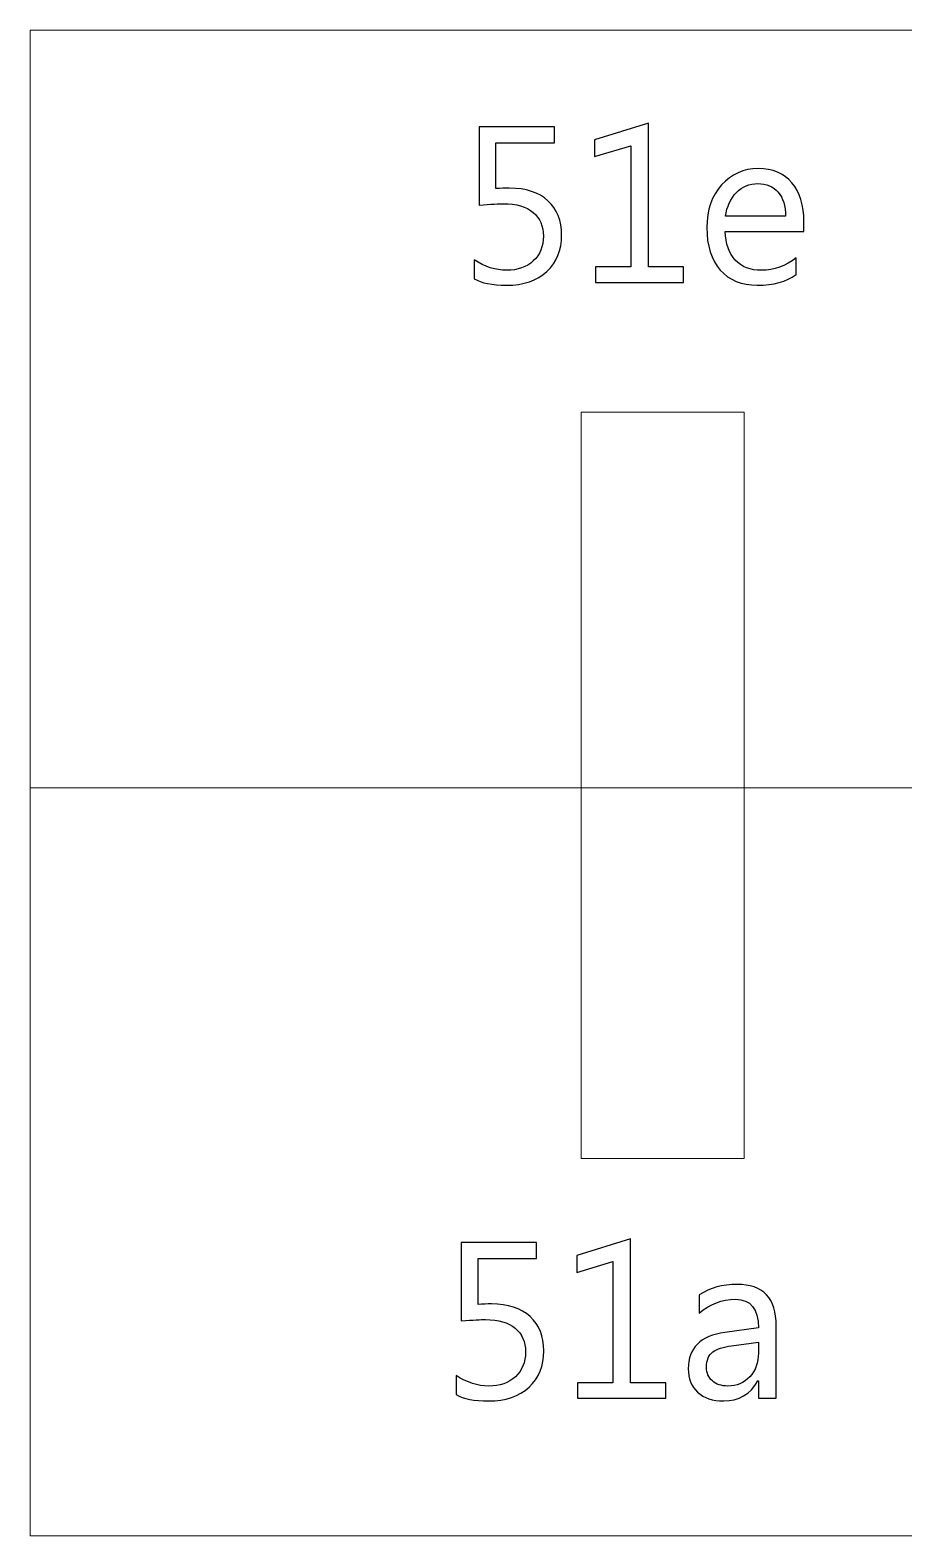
# Model space of a CAD drawing. Header units: centimetres. Extents: x -19.4 to 19.9, y -26.5 to 22.7.
# Drawn here: x -5.714 to -4.053, y 19.805 to 22.671 of the extents above; entities that cross this region are included whole.
import ezdxf

# ---------------------------------------------------------------- set-up
doc = ezdxf.new("R2010")
doc.units = ezdxf.units.CM
doc.header["$MEASUREMENT"] = 0
doc.layers.add('Camada 1', color=7, linetype='Continuous')

msp = doc.modelspace()

# ---------------------------------------------------------------- linework, layer by layer
at = {"layer": 'Camada 1', "color": 7, "lineweight": 9}
msp.add_lwpolyline([(-4.66651, 20.52374), (-4.35637, 20.52374), (-4.35637, 21.94334), (-4.66651, 21.94334), (-4.66651, 20.52374)], close=True, dxfattribs=at)
for points in [[(-5.71413, 22.67052), (-5.71413, 22.67052), (2.17639, 22.67048), (2.17639, 22.67048), (2.17639, 22.67048), (2.17639, 22.67048), (2.17639, 19.8054), (2.17639, 19.8054), (2.17639, 19.8054), (2.17639, 19.8054), (-5.71413, 19.80566), (-5.71413, 19.80566), (-5.71413, 19.80566), (-5.71413, 19.80566), (-5.71413, 22.67052), (-5.71413, 22.67052)], [(-5.71413, 21.22868), (-5.71413, 21.22868), (2.17639, 21.22866), (2.17639, 21.22866), (2.17639, 21.22866), (2.17639, 21.22866), (2.17639, 19.8054), (2.17639, 19.8054), (2.17639, 19.8054), (2.17639, 19.8054), (-5.71413, 19.80553), (-5.71413, 19.80553), (-5.71413, 19.80553), (-5.71413, 19.80553), (-5.71413, 21.22868), (-5.71413, 21.22868)]]:
    msp.add_open_spline(points, degree=3, knots=[0, 0, 0, 0, 0.2, 0.2, 0.2, 0.2, 0.4, 0.4, 0.4, 0.4, 0.6, 0.6, 0.6, 0.6, 1, 1, 1, 1], dxfattribs=at)
at = {"layer": 'Camada 1', "color": 7}
for points, knots in [([(-4.47142, 22.1902), (-4.47142, 22.1902), (-4.63906, 22.1902), (-4.63906, 22.1902), (-4.63906, 22.1902), (-4.63906, 22.1902), (-4.63906, 22.21983), (-4.63906, 22.21983), (-4.63906, 22.21983), (-4.63906, 22.21983), (-4.57218, 22.21983), (-4.57218, 22.21983), (-4.57218, 22.21983), (-4.57218, 22.21983), (-4.57218, 22.45027), (-4.57218, 22.45027), (-4.57218, 22.45027), (-4.57218, 22.45027), (-4.64076, 22.42981), (-4.64076, 22.42981), (-4.64076, 22.42981), (-4.64076, 22.42981), (-4.64076, 22.46198), (-4.64076, 22.46198), (-4.64076, 22.46198), (-4.64076, 22.46198), (-4.53831, 22.49331), (-4.53831, 22.49331), (-4.53831, 22.49331), (-4.53831, 22.49331), (-4.53831, 22.21983), (-4.53831, 22.21983), (-4.53831, 22.21983), (-4.53831, 22.21983), (-4.47142, 22.21983), (-4.47142, 22.21983), (-4.47142, 22.21983), (-4.47142, 22.21983), (-4.47142, 22.1902), (-4.47142, 22.1902)], [0, 0, 0, 0, 0.0909091, 0.0909091, 0.0909091, 0.0909091, 0.1818182, 0.1818182, 0.1818182, 0.1818182, 0.2727273, 0.2727273, 0.2727273, 0.2727273, 0.3636364, 0.3636364, 0.3636364, 0.3636364, 0.4545455, 0.4545455, 0.4545455, 0.4545455, 0.5454545, 0.5454545, 0.5454545, 0.5454545, 0.6363636, 0.6363636, 0.6363636, 0.6363636, 0.7272727, 0.7272727, 0.7272727, 0.7272727, 0.8181818, 0.8181818, 0.8181818, 0.8181818, 1, 1, 1, 1]), ([(-4.86978, 22.1974), (-4.86978, 22.1974), (-4.86978, 22.23338), (-4.86978, 22.23338), (-4.86978, 22.23338), (-4.84953, 22.22012), (-4.82893, 22.21348), (-4.80798, 22.21348), (-4.80798, 22.21348), (-4.78702, 22.21348), (-4.77016, 22.21941), (-4.75732, 22.23126), (-4.75732, 22.23126), (-4.74454, 22.24305), (-4.73812, 22.25878), (-4.73812, 22.27833), (-4.73812, 22.27833), (-4.73812, 22.29773), (-4.74469, 22.3129), (-4.75774, 22.32376), (-4.75774, 22.32376), (-4.77086, 22.33463), (-4.78956, 22.34006), (-4.81397, 22.34006), (-4.81397, 22.34006), (-4.82223, 22.34006), (-4.83775, 22.33922), (-4.86047, 22.33759), (-4.86047, 22.33759), (-4.86047, 22.33759), (-4.86047, 22.48654), (-4.86047, 22.48654), (-4.86047, 22.48654), (-4.86047, 22.48654), (-4.71696, 22.48654), (-4.71696, 22.48654), (-4.71696, 22.48654), (-4.71696, 22.48654), (-4.71696, 22.45606), (-4.71696, 22.45606), (-4.71696, 22.45606), (-4.71696, 22.45606), (-4.8283, 22.45606), (-4.8283, 22.45606), (-4.8283, 22.45606), (-4.8283, 22.45606), (-4.8283, 22.36885), (-4.8283, 22.36885), (-4.8283, 22.36885), (-4.81919, 22.36941), (-4.8108, 22.3697), (-4.80304, 22.3697), (-4.80304, 22.3697), (-4.77136, 22.3697), (-4.7468, 22.36172), (-4.72945, 22.34585), (-4.72945, 22.34585), (-4.71209, 22.32997), (-4.70341, 22.30817), (-4.70341, 22.28051), (-4.70341, 22.28051), (-4.70341, 22.25187), (-4.71272, 22.22879), (-4.73142, 22.21137), (-4.73142, 22.21137), (-4.75012, 22.19387), (-4.7758, 22.18512), (-4.80833, 22.18512), (-4.80833, 22.18512), (-4.83577, 22.18512), (-4.85624, 22.18921), (-4.86978, 22.1974)], [0, 0, 0, 0, 0.0526316, 0.0526316, 0.0526316, 0.0526316, 0.1052632, 0.1052632, 0.1052632, 0.1052632, 0.1578947, 0.1578947, 0.1578947, 0.1578947, 0.2105263, 0.2105263, 0.2105263, 0.2105263, 0.2631579, 0.2631579, 0.2631579, 0.2631579, 0.3157895, 0.3157895, 0.3157895, 0.3157895, 0.3684211, 0.3684211, 0.3684211, 0.3684211, 0.4210526, 0.4210526, 0.4210526, 0.4210526, 0.4736842, 0.4736842, 0.4736842, 0.4736842, 0.5263158, 0.5263158, 0.5263158, 0.5263158, 0.5789474, 0.5789474, 0.5789474, 0.5789474, 0.6315789, 0.6315789, 0.6315789, 0.6315789, 0.6842105, 0.6842105, 0.6842105, 0.6842105, 0.7368421, 0.7368421, 0.7368421, 0.7368421, 0.7894737, 0.7894737, 0.7894737, 0.7894737, 0.8421053, 0.8421053, 0.8421053, 0.8421053, 0.8947368, 0.8947368, 0.8947368, 0.8947368, 1, 1, 1, 1]), ([(-4.24282, 22.28757), (-4.24282, 22.28757), (-4.39226, 22.28757), (-4.39226, 22.28757), (-4.39226, 22.28757), (-4.39169, 22.26393), (-4.38534, 22.24566), (-4.37328, 22.23282), (-4.37328, 22.23282), (-4.36114, 22.2199), (-4.34449, 22.21348), (-4.32332, 22.21348), (-4.32332, 22.21348), (-4.29947, 22.21348), (-4.2776, 22.22139), (-4.25763, 22.23719), (-4.25763, 22.23719), (-4.25763, 22.23719), (-4.25763, 22.20544), (-4.25763, 22.20544), (-4.25763, 22.20544), (-4.27619, 22.19189), (-4.30081, 22.18512), (-4.33137, 22.18512), (-4.33137, 22.18512), (-4.36121, 22.18512), (-4.38471, 22.19472), (-4.40178, 22.21398), (-4.40178, 22.21398), (-4.41886, 22.23324), (-4.42739, 22.26033), (-4.42739, 22.29519), (-4.42739, 22.29519), (-4.42739, 22.32821), (-4.41808, 22.35502), (-4.39938, 22.37583), (-4.39938, 22.37583), (-4.38068, 22.39658), (-4.35754, 22.40695), (-4.32981, 22.40695), (-4.32981, 22.40695), (-4.30215, 22.40695), (-4.28071, 22.39799), (-4.26554, 22.38007), (-4.26554, 22.38007), (-4.25037, 22.36215), (-4.24282, 22.33724), (-4.24282, 22.30535), (-4.24282, 22.30535), (-4.24282, 22.30535), (-4.24282, 22.28757), (-4.24282, 22.28757)], [0, 0, 0, 0, 0.0714286, 0.0714286, 0.0714286, 0.0714286, 0.1428571, 0.1428571, 0.1428571, 0.1428571, 0.2142857, 0.2142857, 0.2142857, 0.2142857, 0.2857143, 0.2857143, 0.2857143, 0.2857143, 0.3571429, 0.3571429, 0.3571429, 0.3571429, 0.4285714, 0.4285714, 0.4285714, 0.4285714, 0.5, 0.5, 0.5, 0.5, 0.5714286, 0.5714286, 0.5714286, 0.5714286, 0.6428571, 0.6428571, 0.6428571, 0.6428571, 0.7142857, 0.7142857, 0.7142857, 0.7142857, 0.7857143, 0.7857143, 0.7857143, 0.7857143, 0.8571429, 0.8571429, 0.8571429, 0.8571429, 1, 1, 1, 1]), ([(-4.27753, 22.31636), (-4.27767, 22.33597), (-4.2824, 22.35128), (-4.29171, 22.36222), (-4.29171, 22.36222), (-4.30103, 22.37315), (-4.31394, 22.37859), (-4.33045, 22.37859), (-4.33045, 22.37859), (-4.34639, 22.37859), (-4.36001, 22.37287), (-4.37116, 22.36137), (-4.37116, 22.36137), (-4.38231, 22.34987), (-4.38922, 22.33491), (-4.39183, 22.31636), (-4.39183, 22.31636), (-4.39183, 22.31636), (-4.27753, 22.31636), (-4.27753, 22.31636)], [0, 0, 0, 0, 0.1666667, 0.1666667, 0.1666667, 0.1666667, 0.3333333, 0.3333333, 0.3333333, 0.3333333, 0.5, 0.5, 0.5, 0.5, 0.6666667, 0.6666667, 0.6666667, 0.6666667, 1, 1, 1, 1]), ([(-4.90378, 20.0744), (-4.90378, 20.0744), (-4.90378, 20.11038), (-4.90378, 20.11038), (-4.90378, 20.11038), (-4.88353, 20.09712), (-4.86293, 20.09048), (-4.84198, 20.09048), (-4.84198, 20.09048), (-4.82102, 20.09048), (-4.80416, 20.09641), (-4.79132, 20.10826), (-4.79132, 20.10826), (-4.77854, 20.12005), (-4.77212, 20.13578), (-4.77212, 20.15533), (-4.77212, 20.15533), (-4.77212, 20.17473), (-4.77869, 20.1899), (-4.79174, 20.20076), (-4.79174, 20.20076), (-4.80486, 20.21163), (-4.82356, 20.21706), (-4.84797, 20.21706), (-4.84797, 20.21706), (-4.85623, 20.21706), (-4.87175, 20.21622), (-4.89447, 20.21459), (-4.89447, 20.21459), (-4.89447, 20.21459), (-4.89447, 20.36354), (-4.89447, 20.36354), (-4.89447, 20.36354), (-4.89447, 20.36354), (-4.75096, 20.36354), (-4.75096, 20.36354), (-4.75096, 20.36354), (-4.75096, 20.36354), (-4.75096, 20.33306), (-4.75096, 20.33306), (-4.75096, 20.33306), (-4.75096, 20.33306), (-4.8623, 20.33306), (-4.8623, 20.33306), (-4.8623, 20.33306), (-4.8623, 20.33306), (-4.8623, 20.24585), (-4.8623, 20.24585), (-4.8623, 20.24585), (-4.85319, 20.24641), (-4.8448, 20.2467), (-4.83704, 20.2467), (-4.83704, 20.2467), (-4.80536, 20.2467), (-4.7808, 20.23872), (-4.76345, 20.22285), (-4.76345, 20.22285), (-4.74609, 20.20697), (-4.73741, 20.18517), (-4.73741, 20.15751), (-4.73741, 20.15751), (-4.73741, 20.12887), (-4.74672, 20.10579), (-4.76542, 20.08837), (-4.76542, 20.08837), (-4.78412, 20.07087), (-4.8098, 20.06212), (-4.84233, 20.06212), (-4.84233, 20.06212), (-4.86977, 20.06212), (-4.89024, 20.06621), (-4.90378, 20.0744)], [0, 0, 0, 0, 0.0526316, 0.0526316, 0.0526316, 0.0526316, 0.1052632, 0.1052632, 0.1052632, 0.1052632, 0.1578947, 0.1578947, 0.1578947, 0.1578947, 0.2105263, 0.2105263, 0.2105263, 0.2105263, 0.2631579, 0.2631579, 0.2631579, 0.2631579, 0.3157895, 0.3157895, 0.3157895, 0.3157895, 0.3684211, 0.3684211, 0.3684211, 0.3684211, 0.4210526, 0.4210526, 0.4210526, 0.4210526, 0.4736842, 0.4736842, 0.4736842, 0.4736842, 0.5263158, 0.5263158, 0.5263158, 0.5263158, 0.5789474, 0.5789474, 0.5789474, 0.5789474, 0.6315789, 0.6315789, 0.6315789, 0.6315789, 0.6842105, 0.6842105, 0.6842105, 0.6842105, 0.7368421, 0.7368421, 0.7368421, 0.7368421, 0.7894737, 0.7894737, 0.7894737, 0.7894737, 0.8421053, 0.8421053, 0.8421053, 0.8421053, 0.8947368, 0.8947368, 0.8947368, 0.8947368, 1, 1, 1, 1]), ([(-4.50542, 20.0672), (-4.50542, 20.0672), (-4.67306, 20.0672), (-4.67306, 20.0672), (-4.67306, 20.0672), (-4.67306, 20.0672), (-4.67306, 20.09683), (-4.67306, 20.09683), (-4.67306, 20.09683), (-4.67306, 20.09683), (-4.60618, 20.09683), (-4.60618, 20.09683), (-4.60618, 20.09683), (-4.60618, 20.09683), (-4.60618, 20.32727), (-4.60618, 20.32727), (-4.60618, 20.32727), (-4.60618, 20.32727), (-4.67476, 20.30681), (-4.67476, 20.30681), (-4.67476, 20.30681), (-4.67476, 20.30681), (-4.67476, 20.33898), (-4.67476, 20.33898), (-4.67476, 20.33898), (-4.67476, 20.33898), (-4.57231, 20.37031), (-4.57231, 20.37031), (-4.57231, 20.37031), (-4.57231, 20.37031), (-4.57231, 20.09683), (-4.57231, 20.09683), (-4.57231, 20.09683), (-4.57231, 20.09683), (-4.50542, 20.09683), (-4.50542, 20.09683), (-4.50542, 20.09683), (-4.50542, 20.09683), (-4.50542, 20.0672), (-4.50542, 20.0672)], [0, 0, 0, 0, 0.0909091, 0.0909091, 0.0909091, 0.0909091, 0.1818182, 0.1818182, 0.1818182, 0.1818182, 0.2727273, 0.2727273, 0.2727273, 0.2727273, 0.3636364, 0.3636364, 0.3636364, 0.3636364, 0.4545455, 0.4545455, 0.4545455, 0.4545455, 0.5454545, 0.5454545, 0.5454545, 0.5454545, 0.6363636, 0.6363636, 0.6363636, 0.6363636, 0.7272727, 0.7272727, 0.7272727, 0.7272727, 0.8181818, 0.8181818, 0.8181818, 0.8181818, 1, 1, 1, 1]), ([(-4.29544, 20.0672), (-4.29544, 20.0672), (-4.32931, 20.0672), (-4.32931, 20.0672), (-4.32931, 20.0672), (-4.32931, 20.0672), (-4.32931, 20.10029), (-4.32931, 20.10029), (-4.32931, 20.10029), (-4.32931, 20.10029), (-4.33016, 20.10029), (-4.33016, 20.10029), (-4.33016, 20.10029), (-4.3449, 20.07482), (-4.36656, 20.06212), (-4.39528, 20.06212), (-4.39528, 20.06212), (-4.41638, 20.06212), (-4.43289, 20.06769), (-4.44481, 20.07891), (-4.44481, 20.07891), (-4.45674, 20.09006), (-4.46266, 20.10488), (-4.46266, 20.12336), (-4.46266, 20.12336), (-4.46266, 20.16295), (-4.43938, 20.18602), (-4.39281, 20.19251), (-4.39281, 20.19251), (-4.39281, 20.19251), (-4.32931, 20.2014), (-4.32931, 20.2014), (-4.32931, 20.2014), (-4.32931, 20.23752), (-4.34385, 20.25559), (-4.37291, 20.25559), (-4.37291, 20.25559), (-4.39839, 20.25559), (-4.42139, 20.24684), (-4.44192, 20.22934), (-4.44192, 20.22934), (-4.44192, 20.22934), (-4.44192, 20.26405), (-4.44192, 20.26405), (-4.44192, 20.26405), (-4.42111, 20.27732), (-4.39719, 20.28395), (-4.37002, 20.28395), (-4.37002, 20.28395), (-4.32028, 20.28395), (-4.29544, 20.25763), (-4.29544, 20.20493), (-4.29544, 20.20493), (-4.29544, 20.20493), (-4.29544, 20.0672), (-4.29544, 20.0672)], [0, 0, 0, 0, 0.0666667, 0.0666667, 0.0666667, 0.0666667, 0.1333333, 0.1333333, 0.1333333, 0.1333333, 0.2, 0.2, 0.2, 0.2, 0.2666667, 0.2666667, 0.2666667, 0.2666667, 0.3333333, 0.3333333, 0.3333333, 0.3333333, 0.4, 0.4, 0.4, 0.4, 0.4666667, 0.4666667, 0.4666667, 0.4666667, 0.5333333, 0.5333333, 0.5333333, 0.5333333, 0.6, 0.6, 0.6, 0.6, 0.6666667, 0.6666667, 0.6666667, 0.6666667, 0.7333333, 0.7333333, 0.7333333, 0.7333333, 0.8, 0.8, 0.8, 0.8, 0.8666667, 0.8666667, 0.8666667, 0.8666667, 1, 1, 1, 1]), ([(-4.32931, 20.17431), (-4.32931, 20.17431), (-4.38039, 20.16725), (-4.38039, 20.16725), (-4.38039, 20.16725), (-4.39613, 20.16506), (-4.40798, 20.16111), (-4.41595, 20.15554), (-4.41595, 20.15554), (-4.42393, 20.14989), (-4.42795, 20.14001), (-4.42795, 20.12576), (-4.42795, 20.12576), (-4.42795, 20.11539), (-4.42428, 20.10692), (-4.41687, 20.10036), (-4.41687, 20.10036), (-4.40953, 20.0938), (-4.39966, 20.09048), (-4.38745, 20.09048), (-4.38745, 20.09048), (-4.37059, 20.09048), (-4.35669, 20.09641), (-4.34575, 20.10819), (-4.34575, 20.10819), (-4.33481, 20.12005), (-4.32931, 20.135), (-4.32931, 20.15314), (-4.32931, 20.15314), (-4.32931, 20.15314), (-4.32931, 20.17431), (-4.32931, 20.17431)], [0, 0, 0, 0, 0.1111111, 0.1111111, 0.1111111, 0.1111111, 0.2222222, 0.2222222, 0.2222222, 0.2222222, 0.3333333, 0.3333333, 0.3333333, 0.3333333, 0.4444444, 0.4444444, 0.4444444, 0.4444444, 0.5555556, 0.5555556, 0.5555556, 0.5555556, 0.6666667, 0.6666667, 0.6666667, 0.6666667, 0.7777778, 0.7777778, 0.7777778, 0.7777778, 1, 1, 1, 1])]:
    msp.add_open_spline(points, degree=3, knots=knots, dxfattribs=at)
at = {"layer": 'Camada 1', "color": 250, "lineweight": 9}
for points, knots in [([(-4.47142, 22.1902), (-4.47142, 22.1902), (-4.63906, 22.1902), (-4.63906, 22.1902), (-4.63906, 22.1902), (-4.63906, 22.1902), (-4.63906, 22.21983), (-4.63906, 22.21983), (-4.63906, 22.21983), (-4.63906, 22.21983), (-4.57218, 22.21983), (-4.57218, 22.21983), (-4.57218, 22.21983), (-4.57218, 22.21983), (-4.57218, 22.45027), (-4.57218, 22.45027), (-4.57218, 22.45027), (-4.57218, 22.45027), (-4.64076, 22.42981), (-4.64076, 22.42981), (-4.64076, 22.42981), (-4.64076, 22.42981), (-4.64076, 22.46198), (-4.64076, 22.46198), (-4.64076, 22.46198), (-4.64076, 22.46198), (-4.53831, 22.49331), (-4.53831, 22.49331), (-4.53831, 22.49331), (-4.53831, 22.49331), (-4.53831, 22.21983), (-4.53831, 22.21983), (-4.53831, 22.21983), (-4.53831, 22.21983), (-4.47142, 22.21983), (-4.47142, 22.21983), (-4.47142, 22.21983), (-4.47142, 22.21983), (-4.47142, 22.1902), (-4.47142, 22.1902)], [0, 0, 0, 0, 0.0909091, 0.0909091, 0.0909091, 0.0909091, 0.1818182, 0.1818182, 0.1818182, 0.1818182, 0.2727273, 0.2727273, 0.2727273, 0.2727273, 0.3636364, 0.3636364, 0.3636364, 0.3636364, 0.4545455, 0.4545455, 0.4545455, 0.4545455, 0.5454545, 0.5454545, 0.5454545, 0.5454545, 0.6363636, 0.6363636, 0.6363636, 0.6363636, 0.7272727, 0.7272727, 0.7272727, 0.7272727, 0.8181818, 0.8181818, 0.8181818, 0.8181818, 1, 1, 1, 1]), ([(-4.86978, 22.1974), (-4.86978, 22.1974), (-4.86978, 22.23338), (-4.86978, 22.23338), (-4.86978, 22.23338), (-4.84953, 22.22012), (-4.82893, 22.21348), (-4.80798, 22.21348), (-4.80798, 22.21348), (-4.78702, 22.21348), (-4.77016, 22.21941), (-4.75732, 22.23126), (-4.75732, 22.23126), (-4.74454, 22.24305), (-4.73812, 22.25878), (-4.73812, 22.27833), (-4.73812, 22.27833), (-4.73812, 22.29773), (-4.74469, 22.3129), (-4.75774, 22.32376), (-4.75774, 22.32376), (-4.77086, 22.33463), (-4.78956, 22.34006), (-4.81397, 22.34006), (-4.81397, 22.34006), (-4.82223, 22.34006), (-4.83775, 22.33922), (-4.86047, 22.33759), (-4.86047, 22.33759), (-4.86047, 22.33759), (-4.86047, 22.48654), (-4.86047, 22.48654), (-4.86047, 22.48654), (-4.86047, 22.48654), (-4.71696, 22.48654), (-4.71696, 22.48654), (-4.71696, 22.48654), (-4.71696, 22.48654), (-4.71696, 22.45606), (-4.71696, 22.45606), (-4.71696, 22.45606), (-4.71696, 22.45606), (-4.8283, 22.45606), (-4.8283, 22.45606), (-4.8283, 22.45606), (-4.8283, 22.45606), (-4.8283, 22.36885), (-4.8283, 22.36885), (-4.8283, 22.36885), (-4.81919, 22.36941), (-4.8108, 22.3697), (-4.80304, 22.3697), (-4.80304, 22.3697), (-4.77136, 22.3697), (-4.7468, 22.36172), (-4.72945, 22.34585), (-4.72945, 22.34585), (-4.71209, 22.32997), (-4.70341, 22.30817), (-4.70341, 22.28051), (-4.70341, 22.28051), (-4.70341, 22.25187), (-4.71272, 22.22879), (-4.73142, 22.21137), (-4.73142, 22.21137), (-4.75012, 22.19387), (-4.7758, 22.18512), (-4.80833, 22.18512), (-4.80833, 22.18512), (-4.83577, 22.18512), (-4.85624, 22.18921), (-4.86978, 22.1974)], [0, 0, 0, 0, 0.0526316, 0.0526316, 0.0526316, 0.0526316, 0.1052632, 0.1052632, 0.1052632, 0.1052632, 0.1578947, 0.1578947, 0.1578947, 0.1578947, 0.2105263, 0.2105263, 0.2105263, 0.2105263, 0.2631579, 0.2631579, 0.2631579, 0.2631579, 0.3157895, 0.3157895, 0.3157895, 0.3157895, 0.3684211, 0.3684211, 0.3684211, 0.3684211, 0.4210526, 0.4210526, 0.4210526, 0.4210526, 0.4736842, 0.4736842, 0.4736842, 0.4736842, 0.5263158, 0.5263158, 0.5263158, 0.5263158, 0.5789474, 0.5789474, 0.5789474, 0.5789474, 0.6315789, 0.6315789, 0.6315789, 0.6315789, 0.6842105, 0.6842105, 0.6842105, 0.6842105, 0.7368421, 0.7368421, 0.7368421, 0.7368421, 0.7894737, 0.7894737, 0.7894737, 0.7894737, 0.8421053, 0.8421053, 0.8421053, 0.8421053, 0.8947368, 0.8947368, 0.8947368, 0.8947368, 1, 1, 1, 1]), ([(-4.24282, 22.28757), (-4.24282, 22.28757), (-4.39226, 22.28757), (-4.39226, 22.28757), (-4.39226, 22.28757), (-4.39169, 22.26393), (-4.38534, 22.24566), (-4.37328, 22.23282), (-4.37328, 22.23282), (-4.36114, 22.2199), (-4.34449, 22.21348), (-4.32332, 22.21348), (-4.32332, 22.21348), (-4.29947, 22.21348), (-4.2776, 22.22139), (-4.25763, 22.23719), (-4.25763, 22.23719), (-4.25763, 22.23719), (-4.25763, 22.20544), (-4.25763, 22.20544), (-4.25763, 22.20544), (-4.27619, 22.19189), (-4.30081, 22.18512), (-4.33137, 22.18512), (-4.33137, 22.18512), (-4.36121, 22.18512), (-4.38471, 22.19472), (-4.40178, 22.21398), (-4.40178, 22.21398), (-4.41886, 22.23324), (-4.42739, 22.26033), (-4.42739, 22.29519), (-4.42739, 22.29519), (-4.42739, 22.32821), (-4.41808, 22.35502), (-4.39938, 22.37583), (-4.39938, 22.37583), (-4.38068, 22.39658), (-4.35754, 22.40695), (-4.32981, 22.40695), (-4.32981, 22.40695), (-4.30215, 22.40695), (-4.28071, 22.39799), (-4.26554, 22.38007), (-4.26554, 22.38007), (-4.25037, 22.36215), (-4.24282, 22.33724), (-4.24282, 22.30535), (-4.24282, 22.30535), (-4.24282, 22.30535), (-4.24282, 22.28757), (-4.24282, 22.28757)], [0, 0, 0, 0, 0.0714286, 0.0714286, 0.0714286, 0.0714286, 0.1428571, 0.1428571, 0.1428571, 0.1428571, 0.2142857, 0.2142857, 0.2142857, 0.2142857, 0.2857143, 0.2857143, 0.2857143, 0.2857143, 0.3571429, 0.3571429, 0.3571429, 0.3571429, 0.4285714, 0.4285714, 0.4285714, 0.4285714, 0.5, 0.5, 0.5, 0.5, 0.5714286, 0.5714286, 0.5714286, 0.5714286, 0.6428571, 0.6428571, 0.6428571, 0.6428571, 0.7142857, 0.7142857, 0.7142857, 0.7142857, 0.7857143, 0.7857143, 0.7857143, 0.7857143, 0.8571429, 0.8571429, 0.8571429, 0.8571429, 1, 1, 1, 1]), ([(-4.27753, 22.31636), (-4.27767, 22.33597), (-4.2824, 22.35128), (-4.29171, 22.36222), (-4.29171, 22.36222), (-4.30103, 22.37315), (-4.31394, 22.37859), (-4.33045, 22.37859), (-4.33045, 22.37859), (-4.34639, 22.37859), (-4.36001, 22.37287), (-4.37116, 22.36137), (-4.37116, 22.36137), (-4.38231, 22.34987), (-4.38922, 22.33491), (-4.39183, 22.31636), (-4.39183, 22.31636), (-4.39183, 22.31636), (-4.27753, 22.31636), (-4.27753, 22.31636)], [0, 0, 0, 0, 0.1666667, 0.1666667, 0.1666667, 0.1666667, 0.3333333, 0.3333333, 0.3333333, 0.3333333, 0.5, 0.5, 0.5, 0.5, 0.6666667, 0.6666667, 0.6666667, 0.6666667, 1, 1, 1, 1]), ([(-4.90378, 20.0744), (-4.90378, 20.0744), (-4.90378, 20.11038), (-4.90378, 20.11038), (-4.90378, 20.11038), (-4.88353, 20.09712), (-4.86293, 20.09048), (-4.84198, 20.09048), (-4.84198, 20.09048), (-4.82102, 20.09048), (-4.80416, 20.09641), (-4.79132, 20.10826), (-4.79132, 20.10826), (-4.77854, 20.12005), (-4.77212, 20.13578), (-4.77212, 20.15533), (-4.77212, 20.15533), (-4.77212, 20.17473), (-4.77869, 20.1899), (-4.79174, 20.20076), (-4.79174, 20.20076), (-4.80486, 20.21163), (-4.82356, 20.21706), (-4.84797, 20.21706), (-4.84797, 20.21706), (-4.85623, 20.21706), (-4.87175, 20.21622), (-4.89447, 20.21459), (-4.89447, 20.21459), (-4.89447, 20.21459), (-4.89447, 20.36354), (-4.89447, 20.36354), (-4.89447, 20.36354), (-4.89447, 20.36354), (-4.75096, 20.36354), (-4.75096, 20.36354), (-4.75096, 20.36354), (-4.75096, 20.36354), (-4.75096, 20.33306), (-4.75096, 20.33306), (-4.75096, 20.33306), (-4.75096, 20.33306), (-4.8623, 20.33306), (-4.8623, 20.33306), (-4.8623, 20.33306), (-4.8623, 20.33306), (-4.8623, 20.24585), (-4.8623, 20.24585), (-4.8623, 20.24585), (-4.85319, 20.24641), (-4.8448, 20.2467), (-4.83704, 20.2467), (-4.83704, 20.2467), (-4.80536, 20.2467), (-4.7808, 20.23872), (-4.76345, 20.22285), (-4.76345, 20.22285), (-4.74609, 20.20697), (-4.73741, 20.18517), (-4.73741, 20.15751), (-4.73741, 20.15751), (-4.73741, 20.12887), (-4.74672, 20.10579), (-4.76542, 20.08837), (-4.76542, 20.08837), (-4.78412, 20.07087), (-4.8098, 20.06212), (-4.84233, 20.06212), (-4.84233, 20.06212), (-4.86977, 20.06212), (-4.89024, 20.06621), (-4.90378, 20.0744)], [0, 0, 0, 0, 0.0526316, 0.0526316, 0.0526316, 0.0526316, 0.1052632, 0.1052632, 0.1052632, 0.1052632, 0.1578947, 0.1578947, 0.1578947, 0.1578947, 0.2105263, 0.2105263, 0.2105263, 0.2105263, 0.2631579, 0.2631579, 0.2631579, 0.2631579, 0.3157895, 0.3157895, 0.3157895, 0.3157895, 0.3684211, 0.3684211, 0.3684211, 0.3684211, 0.4210526, 0.4210526, 0.4210526, 0.4210526, 0.4736842, 0.4736842, 0.4736842, 0.4736842, 0.5263158, 0.5263158, 0.5263158, 0.5263158, 0.5789474, 0.5789474, 0.5789474, 0.5789474, 0.6315789, 0.6315789, 0.6315789, 0.6315789, 0.6842105, 0.6842105, 0.6842105, 0.6842105, 0.7368421, 0.7368421, 0.7368421, 0.7368421, 0.7894737, 0.7894737, 0.7894737, 0.7894737, 0.8421053, 0.8421053, 0.8421053, 0.8421053, 0.8947368, 0.8947368, 0.8947368, 0.8947368, 1, 1, 1, 1]), ([(-4.50542, 20.0672), (-4.50542, 20.0672), (-4.67306, 20.0672), (-4.67306, 20.0672), (-4.67306, 20.0672), (-4.67306, 20.0672), (-4.67306, 20.09683), (-4.67306, 20.09683), (-4.67306, 20.09683), (-4.67306, 20.09683), (-4.60618, 20.09683), (-4.60618, 20.09683), (-4.60618, 20.09683), (-4.60618, 20.09683), (-4.60618, 20.32727), (-4.60618, 20.32727), (-4.60618, 20.32727), (-4.60618, 20.32727), (-4.67476, 20.30681), (-4.67476, 20.30681), (-4.67476, 20.30681), (-4.67476, 20.30681), (-4.67476, 20.33898), (-4.67476, 20.33898), (-4.67476, 20.33898), (-4.67476, 20.33898), (-4.57231, 20.37031), (-4.57231, 20.37031), (-4.57231, 20.37031), (-4.57231, 20.37031), (-4.57231, 20.09683), (-4.57231, 20.09683), (-4.57231, 20.09683), (-4.57231, 20.09683), (-4.50542, 20.09683), (-4.50542, 20.09683), (-4.50542, 20.09683), (-4.50542, 20.09683), (-4.50542, 20.0672), (-4.50542, 20.0672)], [0, 0, 0, 0, 0.0909091, 0.0909091, 0.0909091, 0.0909091, 0.1818182, 0.1818182, 0.1818182, 0.1818182, 0.2727273, 0.2727273, 0.2727273, 0.2727273, 0.3636364, 0.3636364, 0.3636364, 0.3636364, 0.4545455, 0.4545455, 0.4545455, 0.4545455, 0.5454545, 0.5454545, 0.5454545, 0.5454545, 0.6363636, 0.6363636, 0.6363636, 0.6363636, 0.7272727, 0.7272727, 0.7272727, 0.7272727, 0.8181818, 0.8181818, 0.8181818, 0.8181818, 1, 1, 1, 1]), ([(-4.29544, 20.0672), (-4.29544, 20.0672), (-4.32931, 20.0672), (-4.32931, 20.0672), (-4.32931, 20.0672), (-4.32931, 20.0672), (-4.32931, 20.10029), (-4.32931, 20.10029), (-4.32931, 20.10029), (-4.32931, 20.10029), (-4.33016, 20.10029), (-4.33016, 20.10029), (-4.33016, 20.10029), (-4.3449, 20.07482), (-4.36656, 20.06212), (-4.39528, 20.06212), (-4.39528, 20.06212), (-4.41638, 20.06212), (-4.43289, 20.06769), (-4.44481, 20.07891), (-4.44481, 20.07891), (-4.45674, 20.09006), (-4.46266, 20.10488), (-4.46266, 20.12336), (-4.46266, 20.12336), (-4.46266, 20.16295), (-4.43938, 20.18602), (-4.39281, 20.19251), (-4.39281, 20.19251), (-4.39281, 20.19251), (-4.32931, 20.2014), (-4.32931, 20.2014), (-4.32931, 20.2014), (-4.32931, 20.23752), (-4.34385, 20.25559), (-4.37291, 20.25559), (-4.37291, 20.25559), (-4.39839, 20.25559), (-4.42139, 20.24684), (-4.44192, 20.22934), (-4.44192, 20.22934), (-4.44192, 20.22934), (-4.44192, 20.26405), (-4.44192, 20.26405), (-4.44192, 20.26405), (-4.42111, 20.27732), (-4.39719, 20.28395), (-4.37002, 20.28395), (-4.37002, 20.28395), (-4.32028, 20.28395), (-4.29544, 20.25763), (-4.29544, 20.20493), (-4.29544, 20.20493), (-4.29544, 20.20493), (-4.29544, 20.0672), (-4.29544, 20.0672)], [0, 0, 0, 0, 0.0666667, 0.0666667, 0.0666667, 0.0666667, 0.1333333, 0.1333333, 0.1333333, 0.1333333, 0.2, 0.2, 0.2, 0.2, 0.2666667, 0.2666667, 0.2666667, 0.2666667, 0.3333333, 0.3333333, 0.3333333, 0.3333333, 0.4, 0.4, 0.4, 0.4, 0.4666667, 0.4666667, 0.4666667, 0.4666667, 0.5333333, 0.5333333, 0.5333333, 0.5333333, 0.6, 0.6, 0.6, 0.6, 0.6666667, 0.6666667, 0.6666667, 0.6666667, 0.7333333, 0.7333333, 0.7333333, 0.7333333, 0.8, 0.8, 0.8, 0.8, 0.8666667, 0.8666667, 0.8666667, 0.8666667, 1, 1, 1, 1]), ([(-4.32931, 20.17431), (-4.32931, 20.17431), (-4.38039, 20.16725), (-4.38039, 20.16725), (-4.38039, 20.16725), (-4.39613, 20.16506), (-4.40798, 20.16111), (-4.41595, 20.15554), (-4.41595, 20.15554), (-4.42393, 20.14989), (-4.42795, 20.14001), (-4.42795, 20.12576), (-4.42795, 20.12576), (-4.42795, 20.11539), (-4.42428, 20.10692), (-4.41687, 20.10036), (-4.41687, 20.10036), (-4.40953, 20.0938), (-4.39966, 20.09048), (-4.38745, 20.09048), (-4.38745, 20.09048), (-4.37059, 20.09048), (-4.35669, 20.09641), (-4.34575, 20.10819), (-4.34575, 20.10819), (-4.33481, 20.12005), (-4.32931, 20.135), (-4.32931, 20.15314), (-4.32931, 20.15314), (-4.32931, 20.15314), (-4.32931, 20.17431), (-4.32931, 20.17431)], [0, 0, 0, 0, 0.1111111, 0.1111111, 0.1111111, 0.1111111, 0.2222222, 0.2222222, 0.2222222, 0.2222222, 0.3333333, 0.3333333, 0.3333333, 0.3333333, 0.4444444, 0.4444444, 0.4444444, 0.4444444, 0.5555556, 0.5555556, 0.5555556, 0.5555556, 0.6666667, 0.6666667, 0.6666667, 0.6666667, 0.7777778, 0.7777778, 0.7777778, 0.7777778, 1, 1, 1, 1])]:
    msp.add_open_spline(points, degree=3, knots=knots, dxfattribs=at)

doc.saveas('drawing.dxf')
